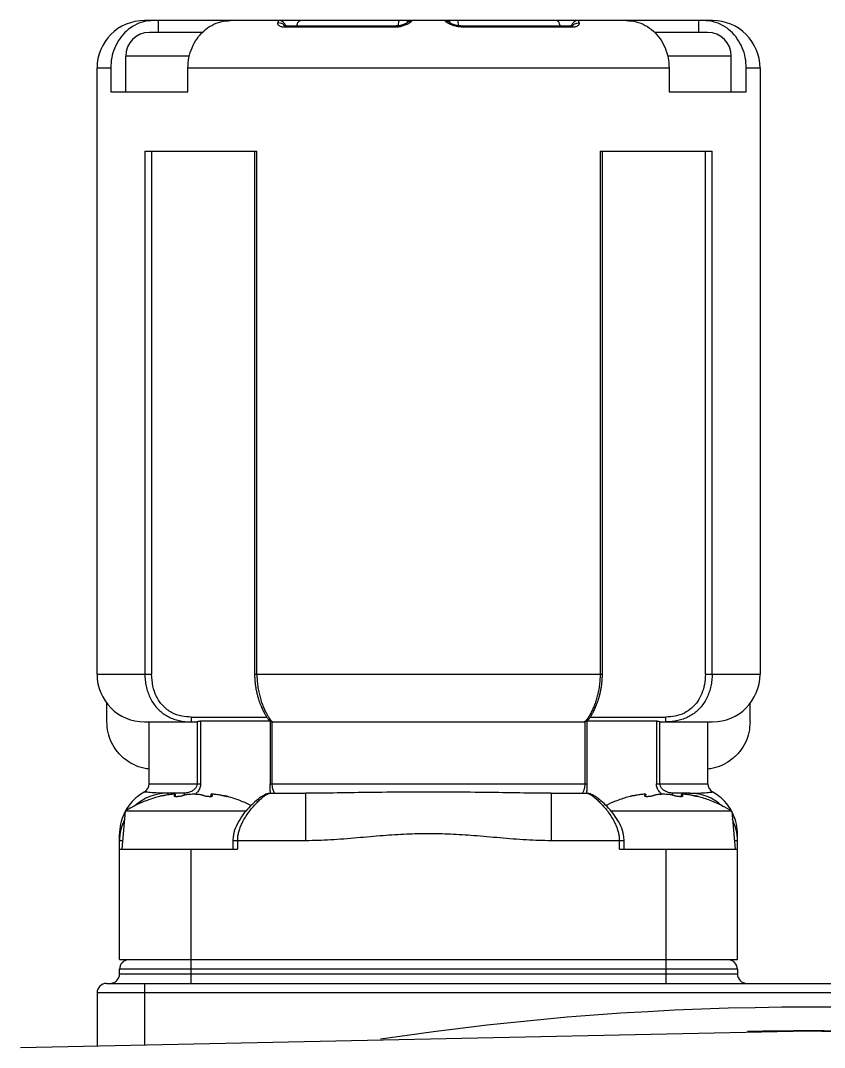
# Model space of a CAD drawing. Header units: millimetres. Extents: x 825 to 4294, y 1031 to 3282.
# Drawn here: x 2066.82 to 2100.65, y 3035.64 to 3078.84 of the extents above; entities that cross this region are included whole.
import ezdxf

# ---------------------------------------------------------------- set-up
doc = ezdxf.new("R2010")
doc.units = ezdxf.units.MM

msp = doc.modelspace()

# ---------------------------------------------------------------- linework, layer by layer
at = {"color": 7, "linetype": 'Continuous'}
for p, q in [((2095.93786, 3078.83825), (2072.03786, 3078.83825)), ((2078.00753, 3078.6105), (2082.62392, 3078.6105)), ((2085.35179, 3078.6105), (2089.96818, 3078.6105)), ((2074.4722, 3078.33825), (2072.24523, 3078.33825)), ((2095.73048, 3078.33825), (2093.50352, 3078.33825)), ((2071.24507, 3075.83825), (2071.24507, 3077.33825)), ((2096.73064, 3075.83825), (2096.73064, 3077.33825)), ((2070.03786, 3051.33825), (2070.03786, 3076.83825)), ((2070.61424, 3076.83825), (2070.61424, 3075.83825)), ((2073.86424, 3075.83825), (2073.86424, 3076.83825)), ((2094.11147, 3076.83825), (2094.11147, 3075.83825)), ((2097.36147, 3075.83825), (2097.36147, 3076.83825)), ((2097.93786, 3076.83825), (2097.93786, 3051.33825)), ((2070.61424, 3075.83825), (2073.86424, 3075.83825)), ((2094.11147, 3075.83825), (2097.36147, 3075.83825)), ((2072.05193, 3073.33825), (2076.76732, 3073.33825)), ((2076.67084, 3073.33825), (2076.67084, 3051.33825)), ((2091.20839, 3073.33825), (2095.92378, 3073.33825)), ((2091.30487, 3051.33825), (2091.30487, 3073.33825)), ((2070.45561, 3049.33835), (2070.45561, 3050.11746)), ((2097.52007, 3049.33841), (2097.52007, 3050.11742)), ((2072.03786, 3049.33825), (2074.23505, 3049.33825)), ((2072.23786, 3046.73825), (2072.23786, 3049.33825)), ((2077.32301, 3049.36505), (2074.39816, 3049.36505)), ((2077.43653, 3049.33825), (2090.53918, 3049.33825)), ((2093.57755, 3049.36505), (2090.6527, 3049.36505)), ((2093.74069, 3049.33825), (2095.93786, 3049.33825)), ((2095.73786, 3046.73825), (2095.73786, 3049.33825)), ((2073.70467, 3046.33825), (2072.98786, 3046.33825)), ((2073.33654, 3046.20684), (2073.33654, 3046.28835)), ((2074.83917, 3046.20679), (2074.83917, 3046.28843)), ((2077.35759, 3046.33825), (2078.82816, 3046.33825)), ((2089.14756, 3046.33825), (2090.61794, 3046.33825)), ((2093.13654, 3046.20684), (2093.13654, 3046.28835)), ((2094.98786, 3046.33825), (2094.27104, 3046.33825)), ((2094.63917, 3046.20679), (2094.63917, 3046.28843)), ((2071.22784, 3045.58825), (2071.08786, 3043.98825)), ((2076.30556, 3045.58825), (2071.22784, 3045.58825)), ((2096.74787, 3045.58825), (2091.67031, 3045.58825)), ((2096.74787, 3045.58825), (2096.88786, 3043.98825)), ((2070.98786, 3039.33825), (2070.98786, 3044.61771)), ((2096.98786, 3039.33825), (2096.98786, 3044.61771)), ((2070.98786, 3043.98825), (2075.95668, 3043.98825)), ((2075.75668, 3044.33825), (2075.75668, 3043.98825)), ((2092.01903, 3043.98825), (2096.98786, 3043.98825)), ((2092.21903, 3043.98825), (2092.21903, 3044.33825)), ((2070.98786, 3039.33825), (2096.98786, 3039.33825)), ((2070.98735, 3038.73825), (2070.98735, 3038.93825)), ((2096.98735, 3038.93825), (2096.98735, 3038.73825)), ((2070.44096, 3038.33825), (2129.53411, 3038.33825)), ((2070.04041, 3037.93825), (2070.04041, 3035.71095)), ((2066.81981, 3035.64349), (2099.98735, 3036.33825)), ((2099.98735, 3036.33825), (2133.15489, 3035.64349))]:
    msp.add_line(p, q, dxfattribs=at)
at = {"color": 9, "linetype": 'Continuous'}
for p, q in [((2072.62007, 3078.33825), (2072.62007, 3078.83825)), ((2077.93746, 3078.5703), (2082.60792, 3078.5703)), ((2085.36778, 3078.5703), (2090.03825, 3078.5703)), ((2095.35564, 3078.83825), (2095.35564, 3078.33825)), ((2073.92321, 3077.33825), (2071.24507, 3077.33825)), ((2096.73064, 3077.33825), (2094.05244, 3077.33825)), ((2070.61424, 3076.83825), (2070.03786, 3076.83825)), ((2094.11147, 3076.83825), (2073.86424, 3076.83825)), ((2097.93786, 3076.83825), (2097.36147, 3076.83825)), ((2072.05193, 3073.33825), (2072.05193, 3051.33825)), ((2072.33438, 3073.33825), (2072.33438, 3051.33825)), ((2076.76732, 3051.33825), (2076.76732, 3073.33825)), ((2091.20839, 3073.33825), (2091.20839, 3051.33825)), ((2095.64133, 3051.33825), (2095.64133, 3073.33825)), ((2095.92378, 3051.33825), (2095.92378, 3073.33825)), ((2070.03786, 3051.33825), (2072.33438, 3051.33825)), ((2076.67084, 3051.33825), (2091.30487, 3051.33825)), ((2095.64133, 3051.33825), (2097.93786, 3051.33825)), ((2073.99934, 3049.53825), (2077.1806, 3049.53825)), ((2074.25153, 3049.33966), (2074.25153, 3046.73825)), ((2074.39816, 3049.36505), (2074.39816, 3046.73825)), ((2077.32301, 3049.36505), (2077.32301, 3046.73825)), ((2077.41013, 3046.73825), (2077.41013, 3049.33966)), ((2090.56558, 3049.33966), (2090.56558, 3046.73825)), ((2090.6527, 3049.36505), (2090.6527, 3046.73825)), ((2090.79516, 3049.53825), (2093.97637, 3049.53825)), ((2093.57755, 3049.36505), (2093.57755, 3046.73825)), ((2093.72418, 3046.73825), (2093.72418, 3049.33966)), ((2072.23786, 3046.73825), (2074.39816, 3046.73825)), ((2077.32301, 3046.73826), (2090.6527, 3046.73825)), ((2093.57755, 3046.73826), (2095.73786, 3046.73825)), ((2073.28431, 3046.24001), (2073.28431, 3046.21911)), ((2073.3195, 3046.20882), (2073.3195, 3046.26756)), ((2074.85621, 3046.26756), (2074.85621, 3046.20876)), ((2074.8914, 3046.21897), (2074.8914, 3046.24001)), ((2078.82814, 3044.33825), (2078.82814, 3046.33825)), ((2089.14756, 3046.33825), (2089.14756, 3044.33825)), ((2093.08431, 3046.24001), (2093.08431, 3046.21911)), ((2093.1195, 3046.20882), (2093.1195, 3046.26756)), ((2094.65621, 3046.26756), (2094.65621, 3046.20876)), ((2094.6914, 3046.21897), (2094.6914, 3046.24001)), ((2071.11848, 3044.33825), (2070.98786, 3044.33825)), ((2073.98786, 3043.98825), (2073.98735, 3038.33825)), ((2078.82816, 3044.33825), (2075.75668, 3044.33825)), ((2075.95668, 3044.33825), (2075.95668, 3043.98825)), ((2092.21903, 3044.33825), (2089.14756, 3044.33825)), ((2092.01903, 3043.98825), (2092.01903, 3044.33825)), ((2093.98735, 3038.33825), (2093.98786, 3043.98825)), ((2096.98786, 3044.33825), (2096.85723, 3044.33825)), ((2096.98735, 3038.93825), (2070.98735, 3038.93825)), ((2070.98735, 3038.73825), (2096.98735, 3038.73825)), ((2072.04041, 3038.33825), (2072.04041, 3035.75285)), ((2129.93429, 3037.93825), (2070.04041, 3037.93825))]:
    msp.add_line(p, q, dxfattribs=at)
at = {"color": 7, "linetype": 'Continuous'}
for centre, radius, start, end in [((2072.03786, 3076.83825), 2, 90, 180), ((2077.68786, 3078.53825), 0.3, 14.184561, 90), ((2083.28786, 3078.53825), 0.3, 89.999997, 143.435531), ((2084.68786, 3078.53825), 0.3, 36.563334, 89.998352), ((2090.28786, 3078.53825), 0.3, 90, 165.784616), ((2095.93786, 3076.83825), 2, 0, 90), ((2072.24507, 3077.33825), 1, 90, 180), ((2095.73064, 3077.33825), 1, 0, 90), ((2072.03786, 3051.33825), 2, 180, 270), ((2095.93786, 3051.33825), 2, 270, 0), ((2071.83786, 3046.73825), 0.4, 297.768529, 0), ((2096.13786, 3046.73825), 0.4, 180, 242.231471), ((2072.98786, 3044.33825), 2, 90, 132.560499), ((2094.98786, 3044.33825), 2, 47.532262, 90), ((2072.98786, 3044.33825), 2, 153.623363, 180), ((2094.98786, 3044.33825), 2, 0, 26.373095), ((2071.38735, 3038.93825), 0.4, 95.999986, 180), ((2096.58735, 3038.93825), 0.4, 0, 84.000014), ((2070.44041, 3037.93825), 0.4, 90, 180), ((2070.58735, 3038.73825), 0.4, 270, 0), ((2097.38735, 3038.73825), 0.4, 180, 270), ((2099.98735, 2916.33825), 120, 88.7687115, 91.2312885)]:
    msp.add_arc(centre, radius, start, end, dxfattribs=at)
at = {"color": 9, "linetype": 'Continuous'}
msp.add_arc((2099.98735, 2916.33825), 121, 81.4328458, 98.5671528, dxfattribs=at)
at = {"color": 7, "linetype": 'Continuous'}
for points in [[(2072.40394, 3078.83825), (2071.99783, 3078.78653), (2071.61683, 3078.63572), (2071.27649, 3078.39343), (2070.99468, 3078.0732), (2070.78517, 3077.69304), (2070.6568, 3077.27285), (2070.61424, 3076.83825)], [(2073.86424, 3076.83825), (2073.90742, 3077.27595), (2074.0367, 3077.69666), (2074.24645, 3078.07573), (2074.52772, 3078.39455), (2074.86713, 3078.63588), (2075.24745, 3078.78643), (2075.65394, 3078.83825)], [(2077.92114, 3078.62148), (2077.91682, 3078.62263)], [(2078.00767, 3078.60955), (2077.94452, 3078.61482), (2077.92114, 3078.62148)], [(2082.75172, 3078.6206), (2082.63784, 3078.61058), (2082.62394, 3078.61046)], [(2083.07626, 3078.73232), (2083.07431, 3078.73107), (2083.04611, 3078.71535), (2082.99987, 3078.69339), (2082.93634, 3078.66812), (2082.85414, 3078.64231), (2082.75172, 3078.6206)], [(2083.28582, 3078.82426), (2083.28649, 3078.83203), (2083.28786, 3078.83825)], [(2084.68786, 3078.83825), (2084.68923, 3078.83203), (2084.6899, 3078.82426)], [(2085.22508, 3078.62041), (2085.12651, 3078.641), (2085.04658, 3078.66556), (2084.98342, 3078.69011), (2084.93592, 3078.71213), (2084.90479, 3078.72901), (2084.89754, 3078.73367)], [(2085.35178, 3078.6105), (2085.34051, 3078.61058), (2085.22508, 3078.62041)], [(2090.00485, 3078.60889), (2089.96806, 3078.60992)], [(2090.06967, 3078.62491), (2090.03668, 3078.61573), (2090.00485, 3078.60889)], [(2092.32177, 3078.83825), (2092.72788, 3078.78653), (2093.10888, 3078.63572), (2093.44922, 3078.39343), (2093.73104, 3078.0732), (2093.94054, 3077.69304), (2094.06891, 3077.27285), (2094.11147, 3076.83825)], [(2097.36147, 3076.83825), (2097.31829, 3077.27595), (2097.18901, 3077.69666), (2096.97926, 3078.07573), (2096.69799, 3078.39455), (2096.35858, 3078.63588), (2095.97826, 3078.78643), (2095.57177, 3078.83825)], [(2076.67084, 3051.33825), (2076.6713, 3051.28197), (2076.67823, 3051.11314), (2076.693, 3050.94876), (2076.71484, 3050.78993), (2076.74286, 3050.63761), (2076.7761, 3050.49263), (2076.81351, 3050.3557), (2076.85403, 3050.22743), (2076.89657, 3050.10835), (2076.9401, 3049.9989), (2076.98361, 3049.89933), (2077.0262, 3049.8098), (2077.06704, 3049.73028), (2077.10547, 3049.66064), (2077.14095, 3049.60057), (2077.17301, 3049.54972), (2077.20145, 3049.50747), (2077.22637, 3049.4729)], [(2090.82558, 3049.58566), (2090.85835, 3049.64007), (2090.89396, 3049.70307), (2090.93197, 3049.77492), (2090.97183, 3049.85582), (2091.0129, 3049.94582), (2091.05443, 3050.04487), (2091.09559, 3050.15279), (2091.13551, 3050.26929), (2091.17326, 3050.39398), (2091.20792, 3050.52635), (2091.23857, 3050.66586), (2091.26434, 3050.81186), (2091.28438, 3050.96362), (2091.29794, 3051.12029), (2091.30439, 3051.28092), (2091.30487, 3051.33825)], [(2090.53918, 3049.33825), (2090.61105, 3049.35142), (2090.66054, 3049.37815), (2090.68748, 3049.40065), (2090.70686, 3049.42063), (2090.72568, 3049.44256), (2090.74626, 3049.4688), (2090.76954, 3049.50074), (2090.79594, 3049.53942), (2090.82558, 3049.58566)], [(2072.23779, 3047.35076), (2072.0081, 3047.38985), (2071.58204, 3047.54003), (2071.20092, 3047.78128), (2070.88677, 3048.09756), (2070.65325, 3048.47057), (2070.50535, 3048.89363), (2070.45561, 3049.33835)], [(2074.25153, 3049.33966), (2074.24055, 3049.33841), (2074.23521, 3049.33892)], [(2074.39816, 3049.36505), (2074.34214, 3049.36025), (2074.29169, 3049.34915), (2074.25153, 3049.33966)], [(2077.22637, 3049.4729), (2077.24822, 3049.44479), (2077.26806, 3049.4215), (2077.28856, 3049.40034), (2077.31777, 3049.3763), (2077.36915, 3049.34978), (2077.43653, 3049.33825)], [(2077.32807, 3049.3642), (2077.32301, 3049.36505)], [(2077.36643, 3049.34914), (2077.33676, 3049.36024), (2077.32807, 3049.3642)], [(2077.40223, 3049.34075), (2077.36643, 3049.34914)], [(2077.41013, 3049.33966), (2077.40223, 3049.34075)], [(2077.43456, 3049.33825), (2077.42642, 3049.33841), (2077.41828, 3049.33888), (2077.41013, 3049.33966)], [(2090.56558, 3049.33966), (2090.55744, 3049.33888), (2090.54929, 3049.33841), (2090.54115, 3049.33825)], [(2090.5762, 3049.3412), (2090.56558, 3049.33966)], [(2090.6527, 3049.36505), (2090.63898, 3049.36025), (2090.60929, 3049.34915), (2090.5762, 3049.3412)], [(2093.68403, 3049.34914), (2093.63362, 3049.36024), (2093.57755, 3049.36505)], [(2093.72418, 3049.33966), (2093.68403, 3049.34914)], [(2093.74064, 3049.33825), (2093.72968, 3049.33888), (2093.72443, 3049.3403)], [(2097.52007, 3049.33842), (2097.46978, 3048.89315), (2097.32073, 3048.46811), (2097.0844, 3048.09318), (2096.76826, 3047.77705), (2096.38632, 3047.53731), (2095.96125, 3047.3889), (2095.73788, 3047.35104)], [(2072.67786, 3046.20487), (2072.56146, 3046.17271), (2072.05148, 3045.99832), (2071.54391, 3045.76613), (2071.22784, 3045.58825)], [(2072.02953, 3046.38715), (2071.75232, 3046.20443), (2071.44476, 3045.90405), (2071.235, 3045.59477)], [(2072.71409, 3046.213), (2072.69684, 3046.20913), (2072.67971, 3046.2053), (2072.6797, 3046.20529)], [(2072.77597, 3046.22689), (2072.72986, 3046.21656), (2072.71409, 3046.213)], [(2072.83462, 3046.24001), (2072.77766, 3046.22727), (2072.77597, 3046.22689)], [(2072.83462, 3046.24001), (2072.87842, 3046.2496)], [(2072.87842, 3046.2496), (2072.88874, 3046.2518)], [(2072.88874, 3046.2518), (2072.90031, 3046.25424)], [(2072.90031, 3046.25424), (2072.91189, 3046.25665)], [(2072.91189, 3046.25665), (2072.9222, 3046.25878)], [(2072.9222, 3046.25878), (2072.96595, 3046.26756)], [(2072.96595, 3046.26756), (2073.07846, 3046.28755), (2073.17068, 3046.3001), (2073.24671, 3046.30618), (2073.30086, 3046.30529), (2073.32996, 3046.29808), (2073.33567, 3046.28862)], [(2073.28431, 3046.24001), (2073.27713, 3046.22858)], [(2073.27713, 3046.22858), (2073.27715, 3046.22775), (2073.28639, 3046.21761), (2073.30978, 3046.21033), (2073.33654, 3046.2068)], [(2073.3195, 3046.26756), (2073.30761, 3046.25865), (2073.29588, 3046.24946), (2073.28431, 3046.24001)], [(2073.33567, 3046.28862), (2073.33597, 3046.28548), (2073.3195, 3046.26756)], [(2073.33654, 3046.2068), (2073.3457, 3046.206), (2073.39271, 3046.20494), (2073.44535, 3046.20724), (2073.49797, 3046.21233), (2073.54974, 3046.21986), (2073.59777, 3046.22937), (2073.63816, 3046.24001)], [(2073.63816, 3046.24001), (2073.66999, 3046.24953), (2073.70204, 3046.25871), (2073.7343, 3046.26756)], [(2073.7343, 3046.26756), (2073.81354, 3046.28481), (2073.89624, 3046.2965), (2073.98923, 3046.30405), (2074.08786, 3046.30666)], [(2074.08786, 3046.30666), (2074.18649, 3046.30405), (2074.27948, 3046.2965), (2074.36218, 3046.28481), (2074.44141, 3046.26756)], [(2074.44141, 3046.26756), (2074.47368, 3046.25871), (2074.50572, 3046.24953), (2074.53755, 3046.24001)], [(2074.53755, 3046.24001), (2074.58095, 3046.22869), (2074.63184, 3046.21887), (2074.68536, 3046.21144), (2074.73829, 3046.20671), (2074.79004, 3046.20488), (2074.8351, 3046.20637), (2074.83918, 3046.20675)], [(2074.85621, 3046.26756), (2074.83948, 3046.28639), (2074.83982, 3046.28867)], [(2074.83918, 3046.20675), (2074.86886, 3046.21093), (2074.89045, 3046.21823), (2074.89859, 3046.22813), (2074.89861, 3046.22859)], [(2074.83982, 3046.28867), (2074.8475, 3046.29901), (2074.87993, 3046.30575), (2074.93689, 3046.30583), (2075.01321, 3046.29917), (2075.10353, 3046.28656), (2075.20976, 3046.26756)], [(2074.87398, 3046.25409), (2074.8681, 3046.25865), (2074.85621, 3046.26756)], [(2074.8914, 3046.24001), (2074.87983, 3046.24946), (2074.87398, 3046.25409)], [(2074.89861, 3046.22859), (2074.8914, 3046.24001)], [(2075.20976, 3046.26756), (2075.25351, 3046.25878)], [(2075.25351, 3046.25878), (2075.26383, 3046.25665)], [(2075.26383, 3046.25665), (2075.2754, 3046.25424)], [(2075.2754, 3046.25424), (2075.28697, 3046.2518)], [(2075.28697, 3046.2518), (2075.29729, 3046.2496)], [(2075.29729, 3046.2496), (2075.3411, 3046.24001)], [(2075.3411, 3046.24001), (2075.39695, 3046.22752), (2075.44416, 3046.21693), (2075.47736, 3046.20947), (2075.49533, 3046.20545), (2075.47797, 3046.20933), (2075.44502, 3046.21674), (2075.39778, 3046.22733), (2075.37772, 3046.23182)], [(2075.47277, 3046.2105), (2075.47736, 3046.20947), (2075.49401, 3046.20574)], [(2075.49401, 3046.20574), (2075.49533, 3046.20545)], [(2075.49401, 3046.20574), (2075.49533, 3046.20545)], [(2076.51981, 3045.82278), (2076.04459, 3046.02927), (2075.54178, 3046.19305), (2075.49786, 3046.20487)], [(2077.35759, 3046.33806), (2077.23998, 3046.32246), (2077.05215, 3046.24495), (2076.8476, 3046.11076), (2076.61814, 3045.9178), (2076.36724, 3045.66157), (2076.11475, 3045.34188), (2075.90233, 3044.972), (2075.77828, 3044.5807), (2075.75673, 3044.33825)], [(2092.219, 3044.33825), (2092.19955, 3044.5685), (2092.08092, 3044.95515), (2091.87486, 3045.32161), (2091.62627, 3045.6414), (2091.37466, 3045.90187), (2091.14126, 3046.10081), (2090.93223, 3046.24016), (2090.74163, 3046.32091), (2090.61819, 3046.33808)], [(2092.47786, 3046.20487), (2092.36146, 3046.17271), (2091.85148, 3045.99832), (2091.45584, 3045.82275)], [(2092.51409, 3046.213), (2092.49684, 3046.20913), (2092.47971, 3046.2053), (2092.4797, 3046.20529)], [(2092.57597, 3046.22689), (2092.52986, 3046.21656), (2092.51409, 3046.213)], [(2092.63462, 3046.24001), (2092.57766, 3046.22727), (2092.57597, 3046.22689)], [(2092.63462, 3046.24001), (2092.67842, 3046.2496)], [(2092.67842, 3046.2496), (2092.68874, 3046.2518)], [(2092.68874, 3046.2518), (2092.70031, 3046.25424)], [(2092.70031, 3046.25424), (2092.71189, 3046.25665)], [(2092.71189, 3046.25665), (2092.7222, 3046.25878)], [(2092.7222, 3046.25878), (2092.76595, 3046.26756)], [(2092.76595, 3046.26756), (2092.87846, 3046.28755), (2092.97068, 3046.3001), (2093.04671, 3046.30618), (2093.10086, 3046.30529), (2093.12996, 3046.29808), (2093.13567, 3046.28862)], [(2093.08431, 3046.24001), (2093.07713, 3046.22858)], [(2093.07713, 3046.22858), (2093.07715, 3046.22775), (2093.08639, 3046.21761), (2093.10978, 3046.21033), (2093.13654, 3046.2068)], [(2093.1195, 3046.26756), (2093.10761, 3046.25865), (2093.09588, 3046.24946), (2093.08431, 3046.24001)], [(2093.13567, 3046.28862), (2093.13597, 3046.28548), (2093.1195, 3046.26756)], [(2093.13654, 3046.2068), (2093.1457, 3046.206), (2093.19271, 3046.20494), (2093.24535, 3046.20724), (2093.29797, 3046.21233), (2093.34974, 3046.21986), (2093.39777, 3046.22937), (2093.43816, 3046.24001)], [(2093.43816, 3046.24001), (2093.46999, 3046.24953), (2093.50204, 3046.25871), (2093.5343, 3046.26756)], [(2093.5343, 3046.26756), (2093.61354, 3046.28481), (2093.69624, 3046.2965), (2093.78923, 3046.30405), (2093.88786, 3046.30666)], [(2093.88786, 3046.30666), (2093.98649, 3046.30405), (2094.07948, 3046.2965), (2094.16218, 3046.28481), (2094.24141, 3046.26756)], [(2094.24141, 3046.26756), (2094.27368, 3046.25871), (2094.30572, 3046.24953), (2094.33755, 3046.24001)], [(2094.33755, 3046.24001), (2094.38095, 3046.22869), (2094.43184, 3046.21887), (2094.48536, 3046.21144), (2094.53829, 3046.20671), (2094.59004, 3046.20488), (2094.6351, 3046.20637), (2094.63918, 3046.20675)], [(2094.65621, 3046.26756), (2094.63948, 3046.28639), (2094.63982, 3046.28867)], [(2094.63918, 3046.20675), (2094.66886, 3046.21093), (2094.69045, 3046.21823), (2094.69859, 3046.22813), (2094.69861, 3046.22859)], [(2094.63982, 3046.28867), (2094.6475, 3046.29901), (2094.67993, 3046.30575), (2094.73689, 3046.30583), (2094.81321, 3046.29917), (2094.90353, 3046.28656), (2095.00976, 3046.26756)], [(2094.67398, 3046.25409), (2094.6681, 3046.25865), (2094.65621, 3046.26756)], [(2094.6914, 3046.24001), (2094.67983, 3046.24946), (2094.67398, 3046.25409)], [(2094.69861, 3046.22859), (2094.6914, 3046.24001)], [(2095.00976, 3046.26756), (2095.05351, 3046.25878)], [(2095.05351, 3046.25878), (2095.06383, 3046.25665)], [(2095.06383, 3046.25665), (2095.0754, 3046.25424)], [(2095.0754, 3046.25424), (2095.08697, 3046.2518)], [(2095.08697, 3046.2518), (2095.09729, 3046.2496)], [(2095.09729, 3046.2496), (2095.1411, 3046.24001)], [(2095.1411, 3046.24001), (2095.19695, 3046.22752), (2095.24416, 3046.21693), (2095.27736, 3046.20947), (2095.29533, 3046.20545), (2095.27797, 3046.20933), (2095.24502, 3046.21674), (2095.19778, 3046.22733), (2095.17772, 3046.23182)], [(2095.27277, 3046.2105), (2095.27736, 3046.20947), (2095.29401, 3046.20574)], [(2095.29401, 3046.20574), (2095.29533, 3046.20545)], [(2095.29401, 3046.20574), (2095.29533, 3046.20545)], [(2096.74787, 3045.58825), (2096.36597, 3045.79981), (2095.84459, 3046.02927), (2095.34178, 3046.19305), (2095.29786, 3046.20487)], [(2096.74077, 3045.59466), (2096.53096, 3045.90405), (2096.2234, 3046.20443), (2095.94618, 3046.38715)], [(2071.20848, 3045.54485), (2071.05441, 3045.14335), (2070.98973, 3044.71822)], [(2071.22536, 3045.57701), (2071.20848, 3045.54485)], [(2096.74517, 3045.58661), (2096.74077, 3045.59466)], [(2096.76724, 3045.54485), (2096.75035, 3045.57701)], [(2096.98598, 3044.71822), (2096.92131, 3045.14335), (2096.76724, 3045.54485)], [(2070.98772, 3044.62766), (2070.9877, 3044.61774)], [(2070.98973, 3044.71822), (2070.98856, 3044.68494), (2070.98795, 3044.6549), (2070.98772, 3044.62766)], [(2070.98791, 3044.63171), (2070.98785, 3044.60933)], [(2070.98786, 3044.50184), (2070.98786, 3044.47603), (2070.98787, 3044.45091), (2070.98787, 3044.42708), (2070.98786, 3044.40399), (2070.98786, 3044.38041), (2070.98789, 3044.36125), (2070.98789, 3044.35906)], [(2070.98788, 3044.55873), (2070.98788, 3044.54872), (2070.98787, 3044.52641), (2070.98786, 3044.50184)], [(2096.98665, 3044.70122), (2096.98598, 3044.71822)], [(2096.98775, 3044.64108), (2096.98663, 3044.70122)], [(2096.98801, 3044.61774), (2096.98799, 3044.62766), (2096.98776, 3044.6549), (2096.98715, 3044.68494), (2096.98665, 3044.70122)], [(2096.98787, 3044.60933), (2096.98775, 3044.64108)]]:
    msp.add_spline(points, degree=3, dxfattribs=at)
at = {"color": 9, "linetype": 'Continuous'}
for points in [[(2077.63965, 3078.73404), (2077.64179, 3078.69665), (2077.66232, 3078.6607), (2077.69829, 3078.62884), (2077.74677, 3078.60303), (2077.80477, 3078.5845), (2077.86922, 3078.57371), (2077.91526, 3078.57065)], [(2077.68786, 3078.83825), (2077.67099, 3078.82649), (2077.65487, 3078.79149), (2077.63965, 3078.73404)], [(2077.88695, 3078.66516), (2077.84558, 3078.69475), (2077.74756, 3078.73202), (2077.63965, 3078.73404)], [(2077.93118, 3078.6182), (2077.92193, 3078.62987), (2077.88695, 3078.66516)], [(2077.91526, 3078.57065), (2077.93746, 3078.5703)], [(2077.94967, 3078.59034), (2077.93118, 3078.6182)], [(2078.00746, 3078.60993), (2077.993, 3078.60888), (2077.93744, 3078.5703)], [(2078.45083, 3078.61057), (2078.45824, 3078.65306), (2078.49256, 3078.75039), (2078.54393, 3078.81542), (2078.60452, 3078.83825)], [(2082.6239, 3078.60687), (2082.61837, 3078.60594), (2082.60794, 3078.5703)], [(2082.60792, 3078.5703), (2082.68457, 3078.57338)], [(2082.68457, 3078.57338), (2082.76464, 3078.58303)], [(2082.72527, 3078.61737), (2082.72672, 3078.65306), (2082.73454, 3078.75039), (2082.74626, 3078.81542), (2082.76008, 3078.83825)], [(2082.76464, 3078.58303), (2082.84693, 3078.59952), (2082.92962, 3078.62265)], [(2082.92962, 3078.62265), (2083.01049, 3078.6516), (2083.08682, 3078.68485), (2083.15481, 3078.71988), (2083.21034, 3078.75347), (2083.25134, 3078.78309), (2083.2767, 3078.80702), (2083.28582, 3078.82426)], [(2083.06658, 3078.72752), (2083.07432, 3078.73561), (2083.17088, 3078.80069), (2083.28582, 3078.82426)], [(2084.90971, 3078.7269), (2084.90461, 3078.73232), (2084.80778, 3078.79943), (2084.6899, 3078.82426)], [(2085.05291, 3078.62049), (2084.91886, 3078.67109), (2084.79787, 3078.7332), (2084.72035, 3078.78636), (2084.6899, 3078.82426)], [(2085.21279, 3078.58274), (2085.05291, 3078.62049)], [(2085.29101, 3078.57341), (2085.21279, 3078.58274)], [(2085.25044, 3078.61737), (2085.249, 3078.65306), (2085.24117, 3078.75039), (2085.22945, 3078.81542), (2085.21563, 3078.83825)], [(2085.36778, 3078.5703), (2085.29101, 3078.57341)], [(2085.35305, 3078.60816), (2085.3551, 3078.60888), (2085.36777, 3078.5703)], [(2089.52488, 3078.61057), (2089.51747, 3078.65306), (2089.48315, 3078.75039), (2089.43178, 3078.81542), (2089.37119, 3078.83825)], [(2089.96818, 3078.60997), (2089.99252, 3078.60594), (2090.02778, 3078.58213)], [(2090.02764, 3078.59304), (2090.04463, 3078.61833)], [(2090.02778, 3078.58213), (2090.03827, 3078.5703)], [(2090.03825, 3078.5703), (2090.10643, 3078.57371), (2090.13924, 3078.57813)], [(2090.04463, 3078.61833), (2090.05717, 3078.63387), (2090.09363, 3078.66924)], [(2090.09363, 3078.66924), (2090.13582, 3078.69807), (2090.23253, 3078.73288), (2090.33607, 3078.73409)], [(2090.13924, 3078.57813), (2090.17077, 3078.58446), (2090.22873, 3078.60294), (2090.27731, 3078.62876), (2090.31338, 3078.66069), (2090.33394, 3078.69669), (2090.33606, 3078.73404)], [(2090.33606, 3078.73404), (2090.32084, 3078.7915), (2090.30472, 3078.82649), (2090.28786, 3078.83825)], [(2072.05193, 3051.33825), (2072.06515, 3051.08701), (2072.10491, 3050.83928), (2072.17106, 3050.59969), (2072.26307, 3050.37265), (2072.37991, 3050.16228), (2072.51984, 3049.97233), (2072.68048, 3049.80576), (2072.85971, 3049.66399), (2073.05591, 3049.54751), (2073.26856, 3049.45631), (2073.49673, 3049.39076), (2073.73897, 3049.35136), (2073.99372, 3049.33825)], [(2073.99934, 3049.53825), (2073.60714, 3049.57686), (2073.17739, 3049.73321), (2072.80642, 3050.02128), (2072.54028, 3050.41108), (2072.38933, 3050.84184), (2072.33438, 3051.33825)], [(2076.76732, 3051.33825), (2076.77609, 3051.08678), (2076.80198, 3050.83889), (2076.84362, 3050.59914), (2076.89868, 3050.37191), (2076.96396, 3050.16144), (2077.03573, 3049.97145), (2077.11004, 3049.80475), (2077.18321, 3049.66309), (2077.25212, 3049.54699), (2077.31434, 3049.45623), (2077.36752, 3049.39092), (2077.40909, 3049.35147), (2077.43653, 3049.33825)], [(2091.20839, 3051.33825), (2091.19964, 3051.08701), (2091.17379, 3050.83928), (2091.1322, 3050.59969), (2091.07724, 3050.37265), (2091.01204, 3050.16228), (2090.94035, 3049.97233), (2090.86615, 3049.80576), (2090.79301, 3049.66399), (2090.72392, 3049.54751), (2090.66145, 3049.45631), (2090.60805, 3049.39076), (2090.56647, 3049.35136), (2090.53918, 3049.33825)], [(2095.64133, 3051.33825), (2095.60096, 3050.91125), (2095.48981, 3050.53258), (2095.31779, 3050.20825), (2095.0598, 3049.9149), (2094.75746, 3049.71146), (2094.37038, 3049.5774), (2093.97637, 3049.53825)], [(2095.92378, 3051.33825), (2095.91054, 3051.08678), (2095.87072, 3050.83889), (2095.80447, 3050.59914), (2095.71229, 3050.37191), (2095.59527, 3050.16144), (2095.45513, 3049.97145), (2095.29412, 3049.80475), (2095.11471, 3049.66309), (2094.91878, 3049.54699), (2094.70694, 3049.45623), (2094.47969, 3049.39092), (2094.2378, 3049.35147), (2093.98199, 3049.33825)], [(2073.99934, 3049.53825), (2073.99893, 3049.46285), (2073.99776, 3049.3991), (2073.99594, 3049.35442), (2073.99372, 3049.33825)], [(2093.98199, 3049.33825), (2093.97987, 3049.35305), (2093.97808, 3049.39467), (2093.97682, 3049.45955), (2093.97637, 3049.53825)], [(2074.25153, 3046.73825), (2074.22735, 3046.6268), (2074.1527, 3046.51835), (2074.0405, 3046.43084), (2073.88367, 3046.36374), (2073.70466, 3046.33825)], [(2074.39816, 3046.73825), (2074.36748, 3046.56605), (2074.27515, 3046.40228), (2074.17779, 3046.30331)], [(2077.33292, 3046.39215), (2077.32592, 3046.56249), (2077.32301, 3046.73825)], [(2077.48392, 3046.39442), (2077.46671, 3046.43207), (2077.43849, 3046.52118), (2077.41714, 3046.63072), (2077.41013, 3046.73825)], [(2090.56558, 3046.73825), (2090.55805, 3046.6268), (2090.53648, 3046.51835), (2090.50853, 3046.43084), (2090.4789, 3046.36374), (2090.46956, 3046.34389)], [(2090.6527, 3046.73825), (2090.64991, 3046.56605), (2090.64326, 3046.40228), (2090.64049, 3046.33741)], [(2093.79771, 3046.3034), (2093.70878, 3046.39215), (2093.60953, 3046.56249), (2093.57755, 3046.73825)], [(2094.27105, 3046.33825), (2094.09183, 3046.3638), (2093.93315, 3046.43207), (2093.8203, 3046.52118), (2093.74667, 3046.63072), (2093.72418, 3046.73825)], [(2072.98786, 3046.33825), (2072.60622, 3046.34651), (2072.27003, 3046.36627), (2072.05871, 3046.38432)], [(2072.98786, 3046.33823), (2073.00586, 3046.33011), (2073.01751, 3046.31531), (2073.02871, 3046.29182), (2073.03293, 3046.27979)], [(2073.72037, 3046.27968), (2073.71318, 3046.32295), (2073.70467, 3046.33825)], [(2073.72208, 3046.26419), (2073.72037, 3046.27968)], [(2075.95668, 3044.33825), (2075.96614, 3044.49732), (2075.99427, 3044.66435), (2076.04451, 3044.84197), (2076.11981, 3045.03147), (2076.22226, 3045.2319), (2076.35161, 3045.43915), (2076.50151, 3045.64233), (2076.65921, 3045.82872), (2076.81222, 3045.98866), (2076.9533, 3046.11789), (2077.0791, 3046.21629), (2077.18864, 3046.28495), (2077.28139, 3046.32516), (2077.35779, 3046.33825)], [(2077.33505, 3046.33756), (2077.33292, 3046.39215)], [(2077.5165, 3046.33825), (2077.49678, 3046.3638), (2077.48392, 3046.39442)], [(2089.14755, 3046.33825), (2088.00313, 3046.34651), (2086.58846, 3046.36627), (2084.8956, 3046.38432), (2083.07865, 3046.38431), (2081.38696, 3046.36627), (2079.97243, 3046.34651), (2078.82816, 3046.33825)], [(2090.46956, 3046.34389), (2090.45922, 3046.33825)], [(2090.61792, 3046.33825), (2090.69424, 3046.32519), (2090.78718, 3046.28489), (2090.89711, 3046.21594), (2091.02337, 3046.11708), (2091.1649, 3045.98728), (2091.31774, 3045.82735), (2091.47533, 3045.6409), (2091.62516, 3045.43758), (2091.75408, 3045.23078), (2091.85649, 3045.03017), (2091.93136, 3044.84151), (2091.9813, 3044.66495), (2092.00945, 3044.49836), (2092.01903, 3044.33825)], [(2094.25364, 3046.26419), (2094.25535, 3046.27967)], [(2094.25535, 3046.27967), (2094.26255, 3046.32303), (2094.27105, 3046.33825)], [(2094.94282, 3046.2799), (2094.947, 3046.29182), (2094.95229, 3046.3042)], [(2094.95229, 3046.3042), (2094.9582, 3046.31531), (2094.96985, 3046.33011), (2094.98785, 3046.33823)], [(2094.98786, 3046.33825), (2095.36949, 3046.34651), (2095.70568, 3046.36627), (2095.917, 3046.38432)], [(2089.14756, 3044.33825), (2088.1131, 3044.37216), (2086.99326, 3044.45741), (2085.89912, 3044.54974), (2084.91009, 3044.61097), (2083.98796, 3044.63172), (2083.06587, 3044.61099), (2082.07687, 3044.54976), (2080.98266, 3044.45742), (2079.86269, 3044.37216), (2078.82816, 3044.33825)]]:
    msp.add_spline(points, degree=3, dxfattribs=at)

doc.saveas('drawing.dxf')
